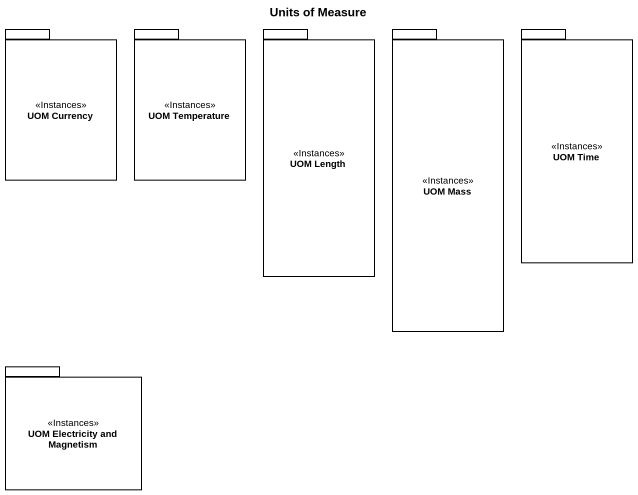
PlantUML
@startuml
title Units of Measure
package "UOM Currency" as UOM_Currency <<Instances>> {
}
package "UOM Temperature" as UOM_Temperature <<Instances>> {
}
package "UOM Length" as UOM_Length <<Instances>> {
}
package "UOM Mass" as UOM_Mass <<Instances>> {
}
package "UOM Time" as UOM_Time <<Instances>> {
}
package "UOM Electricity and Magnetism" as UOM_Electricity_and <<Instances>> {
}
@enduml
